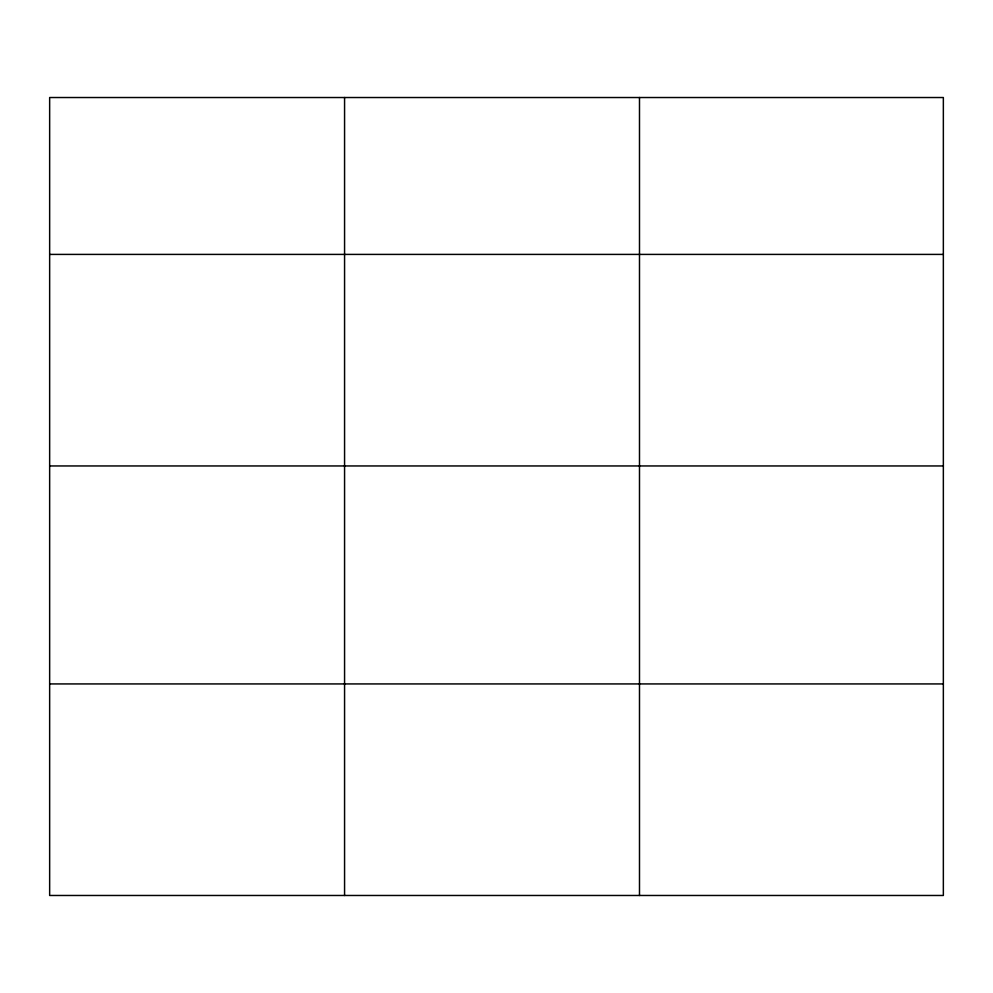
<?xml version="1.0" encoding="UTF-8"?>
<svg xmlns="http://www.w3.org/2000/svg" width="993" height="993" viewBox="0 0 993 993"><rect width="100%" height="100%" fill="white"/><g stroke="black" fill="none" stroke-linecap="round" stroke-linejoin="round"><path stroke-width="1.49" d="M943.35 465.953L943.35 97.525L49.65 97.525L49.65 895.475L943.35 895.475L943.35 465.953L49.65 465.953M49.65 254.407L943.35 254.407M49.65 683.929L943.35 683.929M639.492 97.525L639.492 895.475M344.571 97.525L344.571 895.475"/></g></svg>
